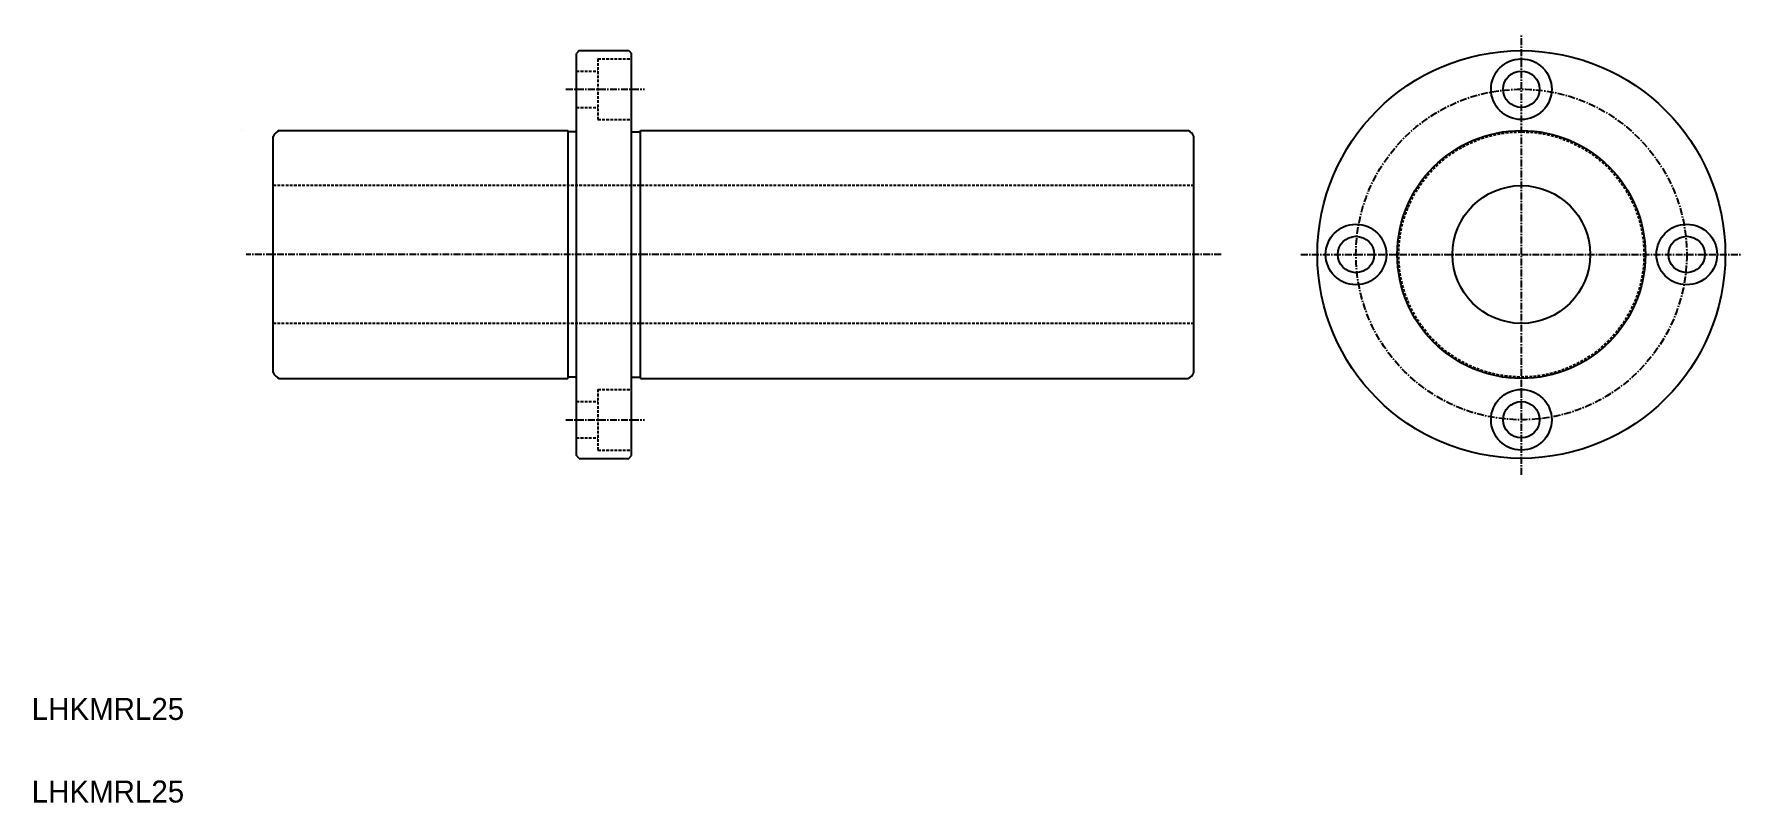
# Model space of a CAD drawing. Extents: x 10 to 320, y 10 to 149.
import ezdxf

# ---------------------------------------------------------------- set-up
doc = ezdxf.new("R2010")
doc.units = 0
doc.linetypes.add('CENTER', pattern=[2, 1.25, -0.25, 0.25, -0.25])
doc.linetypes.add('DASHED', pattern=[0.75, 0.5, -0.25])
doc.layers.get('0').update_dxf_attribs({"linetype": 'CONTINUOUS'})
doc.layers.add('CENTER', color=1, linetype='CENTER')

msp = doc.modelspace()

# ---------------------------------------------------------------- linework, layer by layer
at = {"color": 7, "linetype": 'CONTINUOUS'}
for p, q in [((109.32, 146.48), (108.82, 145.98)), ((108.82, 72.98), (108.82, 145.98)), ((109.32, 146.48), (118.32, 146.48)), ((118.32, 146.48), (118.82, 145.98)), ((118.82, 72.98), (118.82, 145.98)), ((48.07, 131.98), (48.07, 131.98)), ((53.82, 88.07), (53.82, 130.89)), ((54.91, 131.98), (107.22, 131.98)), ((107.22, 131.98), (107.22, 86.98)), ((108.82, 131.73), (107.22, 131.73)), ((118.82, 131.73), (120.42, 131.73)), ((120.42, 131.98), (219.73, 131.98)), ((120.42, 86.98), (120.42, 131.98)), ((220.82, 88.07), (220.82, 130.89)), ((54.91, 86.98), (107.22, 86.98)), ((108.82, 87.23), (107.22, 87.23)), ((118.82, 87.23), (120.42, 87.23)), ((120.42, 86.98), (219.73, 86.98)), ((109.32, 72.48), (108.82, 72.98)), ((109.32, 72.48), (118.32, 72.48)), ((118.32, 72.48), (118.82, 72.98))]:
    msp.add_line(p, q, dxfattribs=at)
at = {"color": 3, "linetype": 'DASHED'}
for p, q in [((108.82, 142.78), (112.72, 142.78)), ((112.72, 144.98), (112.72, 133.98)), ((112.72, 144.98), (118.82, 144.98)), ((108.82, 136.18), (112.72, 136.18)), ((112.72, 133.98), (118.82, 133.98)), ((220.82, 121.98), (53.82, 121.98)), ((220.82, 96.98), (53.82, 96.98)), ((112.72, 84.98), (118.82, 84.98)), ((112.72, 84.98), (112.72, 73.98)), ((108.82, 82.78), (112.72, 82.78)), ((108.82, 76.18), (112.72, 76.18)), ((112.72, 73.98), (118.82, 73.98))]:
    msp.add_line(p, q, dxfattribs=at)
at = {"color": 7, "linetype": 'CONTINUOUS'}
for centre, radius in [((280.22, 109.48), 37), ((280.22, 139.48), 5.5), ((280.22, 139.48), 3.3), ((280.22, 109.48), 22.5), ((280.22, 109.48), 12.5), ((250.22, 109.48), 5.5), ((310.22, 109.48), 5.5), ((250.22, 109.48), 3.3), ((310.22, 109.48), 3.3), ((280.22, 79.48), 5.5), ((280.22, 79.48), 3.3)]:
    msp.add_circle(centre, radius, dxfattribs=at)
at = {"color": 3, "linetype": 'DASHED'}
msp.add_circle((280.22, 109.48), 22.25, dxfattribs=at)
at = {"color": 7, "linetype": 'CONTINUOUS'}
for centre, start, end in [((55.67, 130.13), 112.3316, 157.6684), ((218.97, 130.13), 22.3316, 67.6684), ((55.67, 88.83), 202.3316, 247.6684), ((218.97, 88.83), 292.3316, 337.6684)]:
    msp.add_arc(centre, 2, start, end, dxfattribs=at)
at = {"layer": 'CENTER', "color": 1, "linetype": 'CENTER'}
for p, q in [((280.22, 69.48), (280.22, 149.48)), ((106.9, 139.48), (121.17, 139.48)), ((225.75, 109.48), (48.92, 109.48)), ((240.22, 109.48), (320.22, 109.48)), ((106.9, 79.48), (121.17, 79.48))]:
    msp.add_line(p, q, dxfattribs=at)
msp.add_circle((280.22, 109.48), 30, dxfattribs=at)

# ---------------------------------------------------------------- texts
at = {"color": 7, "linetype": 'CONTINUOUS'}
for p in [(10, 25), (10, 10)]:
    msp.add_text('LHKMRL25', height=4, dxfattribs=at).set_placement(p)

doc.saveas('drawing.dxf')
